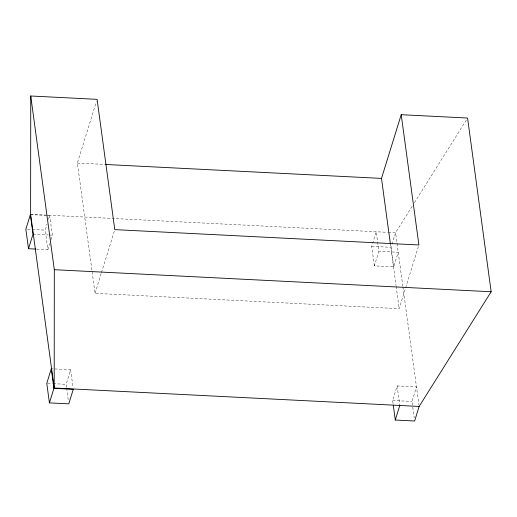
<?xml version="1.0" encoding="UTF-8"?>
<svg xmlns="http://www.w3.org/2000/svg" width="517" height="517" viewBox="0 0 517 517"><rect width="100%" height="100%" fill="white"/><g stroke="black" fill="none" stroke-linecap="round" stroke-linejoin="round"><path stroke-width="0.39" stroke-dasharray="2.58 1.94" d="M36.565 249.129L47.855 249.698L45.205 230.155L47.099 224.023M48.527 219.421L49.71 215.589L46.485 215.427M47.855 249.698L49.755 243.565M50.937 239.733L52.366 235.132L49.71 215.589M418.427 246.512L399.182 308.694L95.057 293.339L77.376 163.055L96.382 101.642M66.551 387.446L66.124 384.325L70.635 369.758L53.703 368.905M95.057 293.339L101.235 273.377M101.474 272.614L114.541 230.388M374.36 265.867L371.704 246.325L376.214 231.758L378.864 251.301L374.36 265.867L393.708 266.843L398.219 252.277L378.864 251.301M393.708 266.843L391.059 247.3L391.77 245M392.009 244.231L395.57 232.734L412.282 206.109M393.056 403.615L392.629 400.488L397.14 385.928L416.489 386.903L411.984 401.47L414.214 417.885M414.427 202.696L466.715 119.408M77.376 163.055L104.802 164.438M30.619 214.309L387.511 232.327M388.312 232.372L395.57 232.734L402.814 286.127M30.361 214.613L45.677 215.389M371.704 246.325L391.059 247.3M27.466 229.257L31.492 229.464M32.3 229.503L45.205 230.155M33.01 234.156L48.333 234.931M49.141 234.97L52.366 235.132M51.28 368.783L52.896 368.867M392.629 400.488L411.984 401.47M47.583 383.388L52.417 383.633M53.225 383.672L66.124 384.325M402.924 286.922L418.932 404.882M390.393 243.953L396.035 285.513M396.145 286.315L399.182 308.694M397.14 385.928L399.79 405.47M70.635 369.758L73.078 387.737M66.661 388.228L68.464 401.522"/><path stroke-width="0.78" d="M401.218 114.696L418.899 244.974L114.78 229.626L97.099 99.342L30.742 95.994L30.619 214.309L54.195 388.021L419.145 406.446L491.15 291.756L467.575 118.044L401.218 114.696L381.494 178.41L390.393 243.953M54.195 388.021L54.317 269.7L30.742 95.994M28.5 248.722L33.01 234.156L30.361 214.613L25.85 229.18L28.5 248.722L35.757 249.084M49.425 402.885L53.936 388.325L51.28 368.783L46.776 383.343L49.425 402.885L68.78 403.867L73.285 389.301L53.936 388.325M419.145 406.446L414.634 421.006L395.285 420.03L399.79 405.47M105.61 164.484L381.494 178.41M54.317 269.7L491.15 291.756M393.269 405.179L395.285 420.03"/></g></svg>
